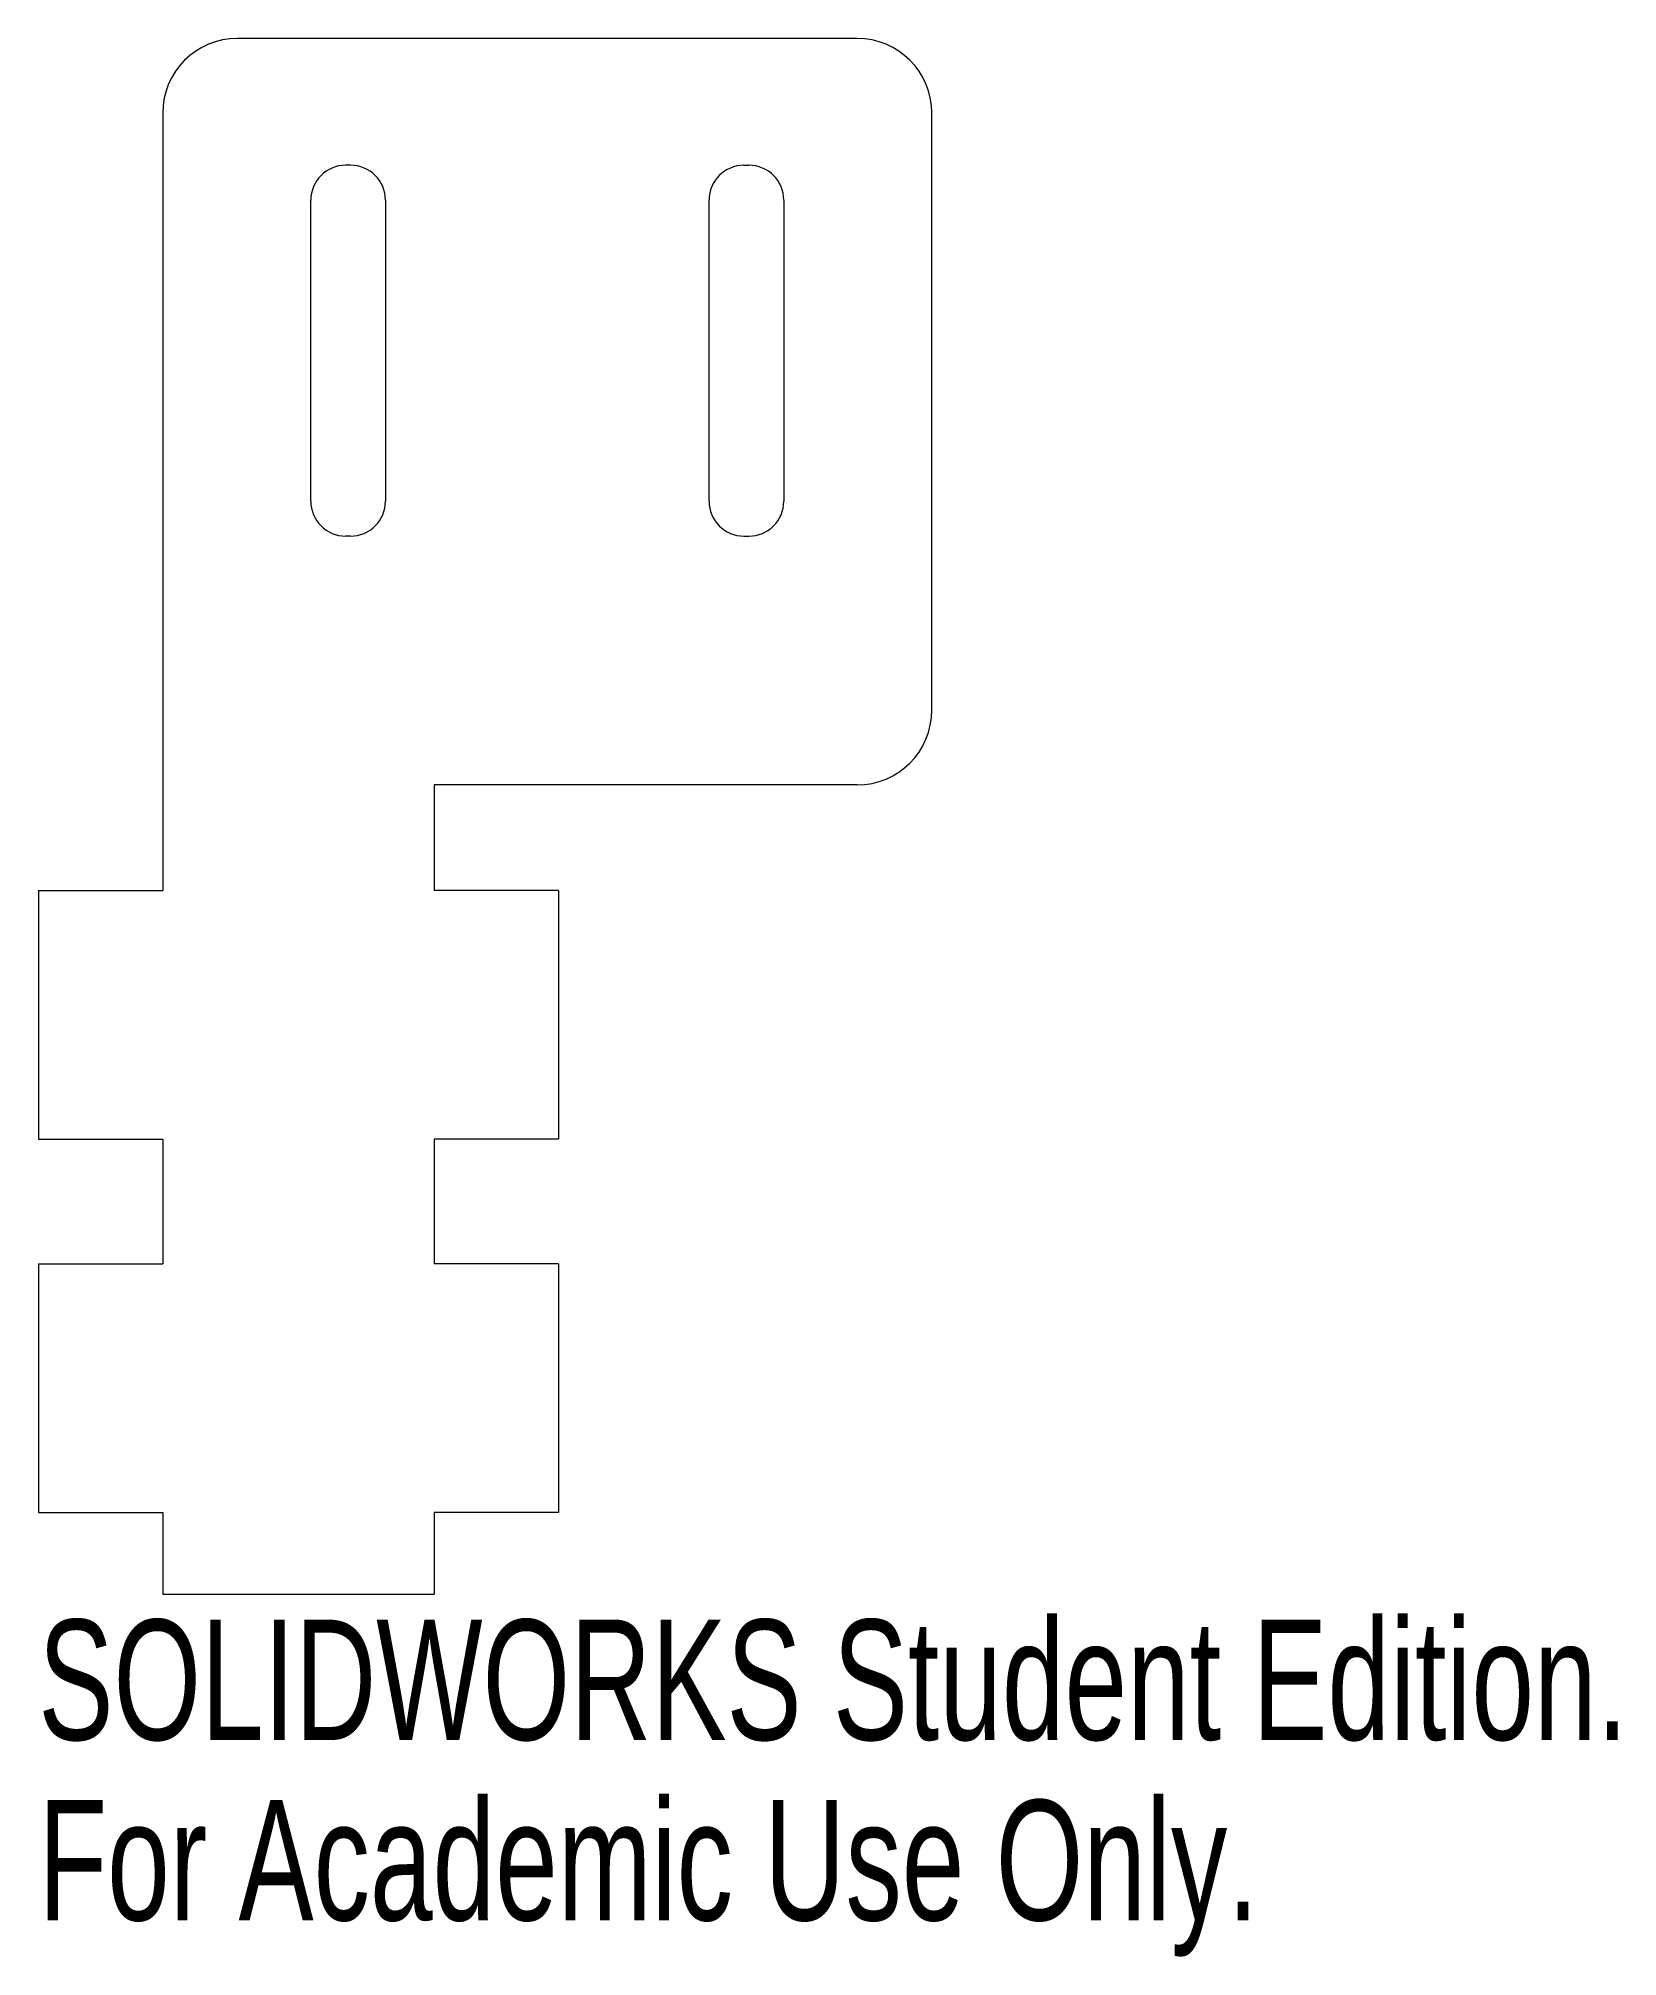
# Model space of a CAD drawing. Header units: millimetres. Extents: x -10.4 to 53, y -53.6 to 23.5.
import ezdxf

# ---------------------------------------------------------------- set-up
doc = ezdxf.new("R2010")
doc.units = ezdxf.units.MM
doc.styles.add('SLDTEXTSTYLE0', font='TXT', dxfattribs={"width": 0.7})

msp = doc.modelspace()

# ---------------------------------------------------------------- linework, layer by layer
at = {"color": 7, "linetype": 'Continuous', "lineweight": 15}
for p, q in [((22.45, 23.465), (-2.45, 23.465)), ((-5.45, 20.465), (-5.45, -10.775)), ((25.45, -3.535), (25.45, 20.465)), ((2.098, 18.365), (1.898, 18.365)), ((17.902, 18.365), (18.102, 18.365)), ((0.498, 4.865), (0.498, 16.965)), ((3.498, 16.965), (3.498, 4.865)), ((16.502, 4.865), (16.502, 16.965)), ((19.502, 16.965), (19.502, 4.865)), ((2.098, 3.465), (1.898, 3.465)), ((17.902, 3.465), (18.102, 3.465)), ((5.45, -6.535), (5.45, -10.775)), ((22.45, -6.535), (5.45, -6.535)), ((-10.45, -10.775), (-10.45, -20.775)), ((-10.45, -10.775), (-5.45, -10.775)), ((10.45, -10.775), (5.45, -10.775)), ((10.45, -10.775), (10.45, -20.775)), ((-10.45, -20.775), (-5.45, -20.775)), ((-5.45, -20.775), (-5.45, -25.775)), ((10.45, -20.775), (5.45, -20.775)), ((5.45, -20.775), (5.45, -25.775)), ((-10.45, -25.775), (-10.45, -35.775)), ((-10.45, -25.775), (-5.45, -25.775)), ((10.45, -25.775), (5.45, -25.775)), ((10.45, -25.775), (10.45, -35.775)), ((-10.45, -35.775), (-5.45, -35.775)), ((-5.45, -35.775), (-5.45, -39.058)), ((10.45, -35.775), (5.45, -35.775)), ((5.45, -35.775), (5.45, -39.058)), ((-5.45, -39.058), (5.45, -39.058))]:
    msp.add_line(p, q, dxfattribs=at)
for centre, radius, start, end in [((-2.45, 20.465), 3, 90, 180), ((22.45, 20.465), 3, 0, 90), ((1.898, 16.965), 1.4, 90, 180), ((2.098, 16.965), 1.4, 0, 90), ((17.902, 16.965), 1.4, 90, 180), ((18.102, 16.965), 1.4, 0, 90), ((1.898, 4.865), 1.4, 180, 270), ((2.098, 4.865), 1.4, 270, 0), ((17.902, 4.865), 1.4, 180, 270), ((18.102, 4.865), 1.4, 270, 0), ((22.45, -3.535), 3, 270, 0)]:
    msp.add_arc(centre, radius, start, end, dxfattribs=at)

# ---------------------------------------------------------------- texts
at = {"color": 7, "linetype": 'Continuous', "char_height": 4.83362, "attachment_point": 1, "style": 'SLDTEXTSTYLE0'}
for s, insert in [('SOLIDWORKS Student Edition.', (-10.45, -40.078)), ('For Academic Use Only.', (-10.45, -47.328))]:
    msp.add_mtext(s, dxfattribs=dict(at, insert=insert))

doc.saveas('drawing.dxf')
